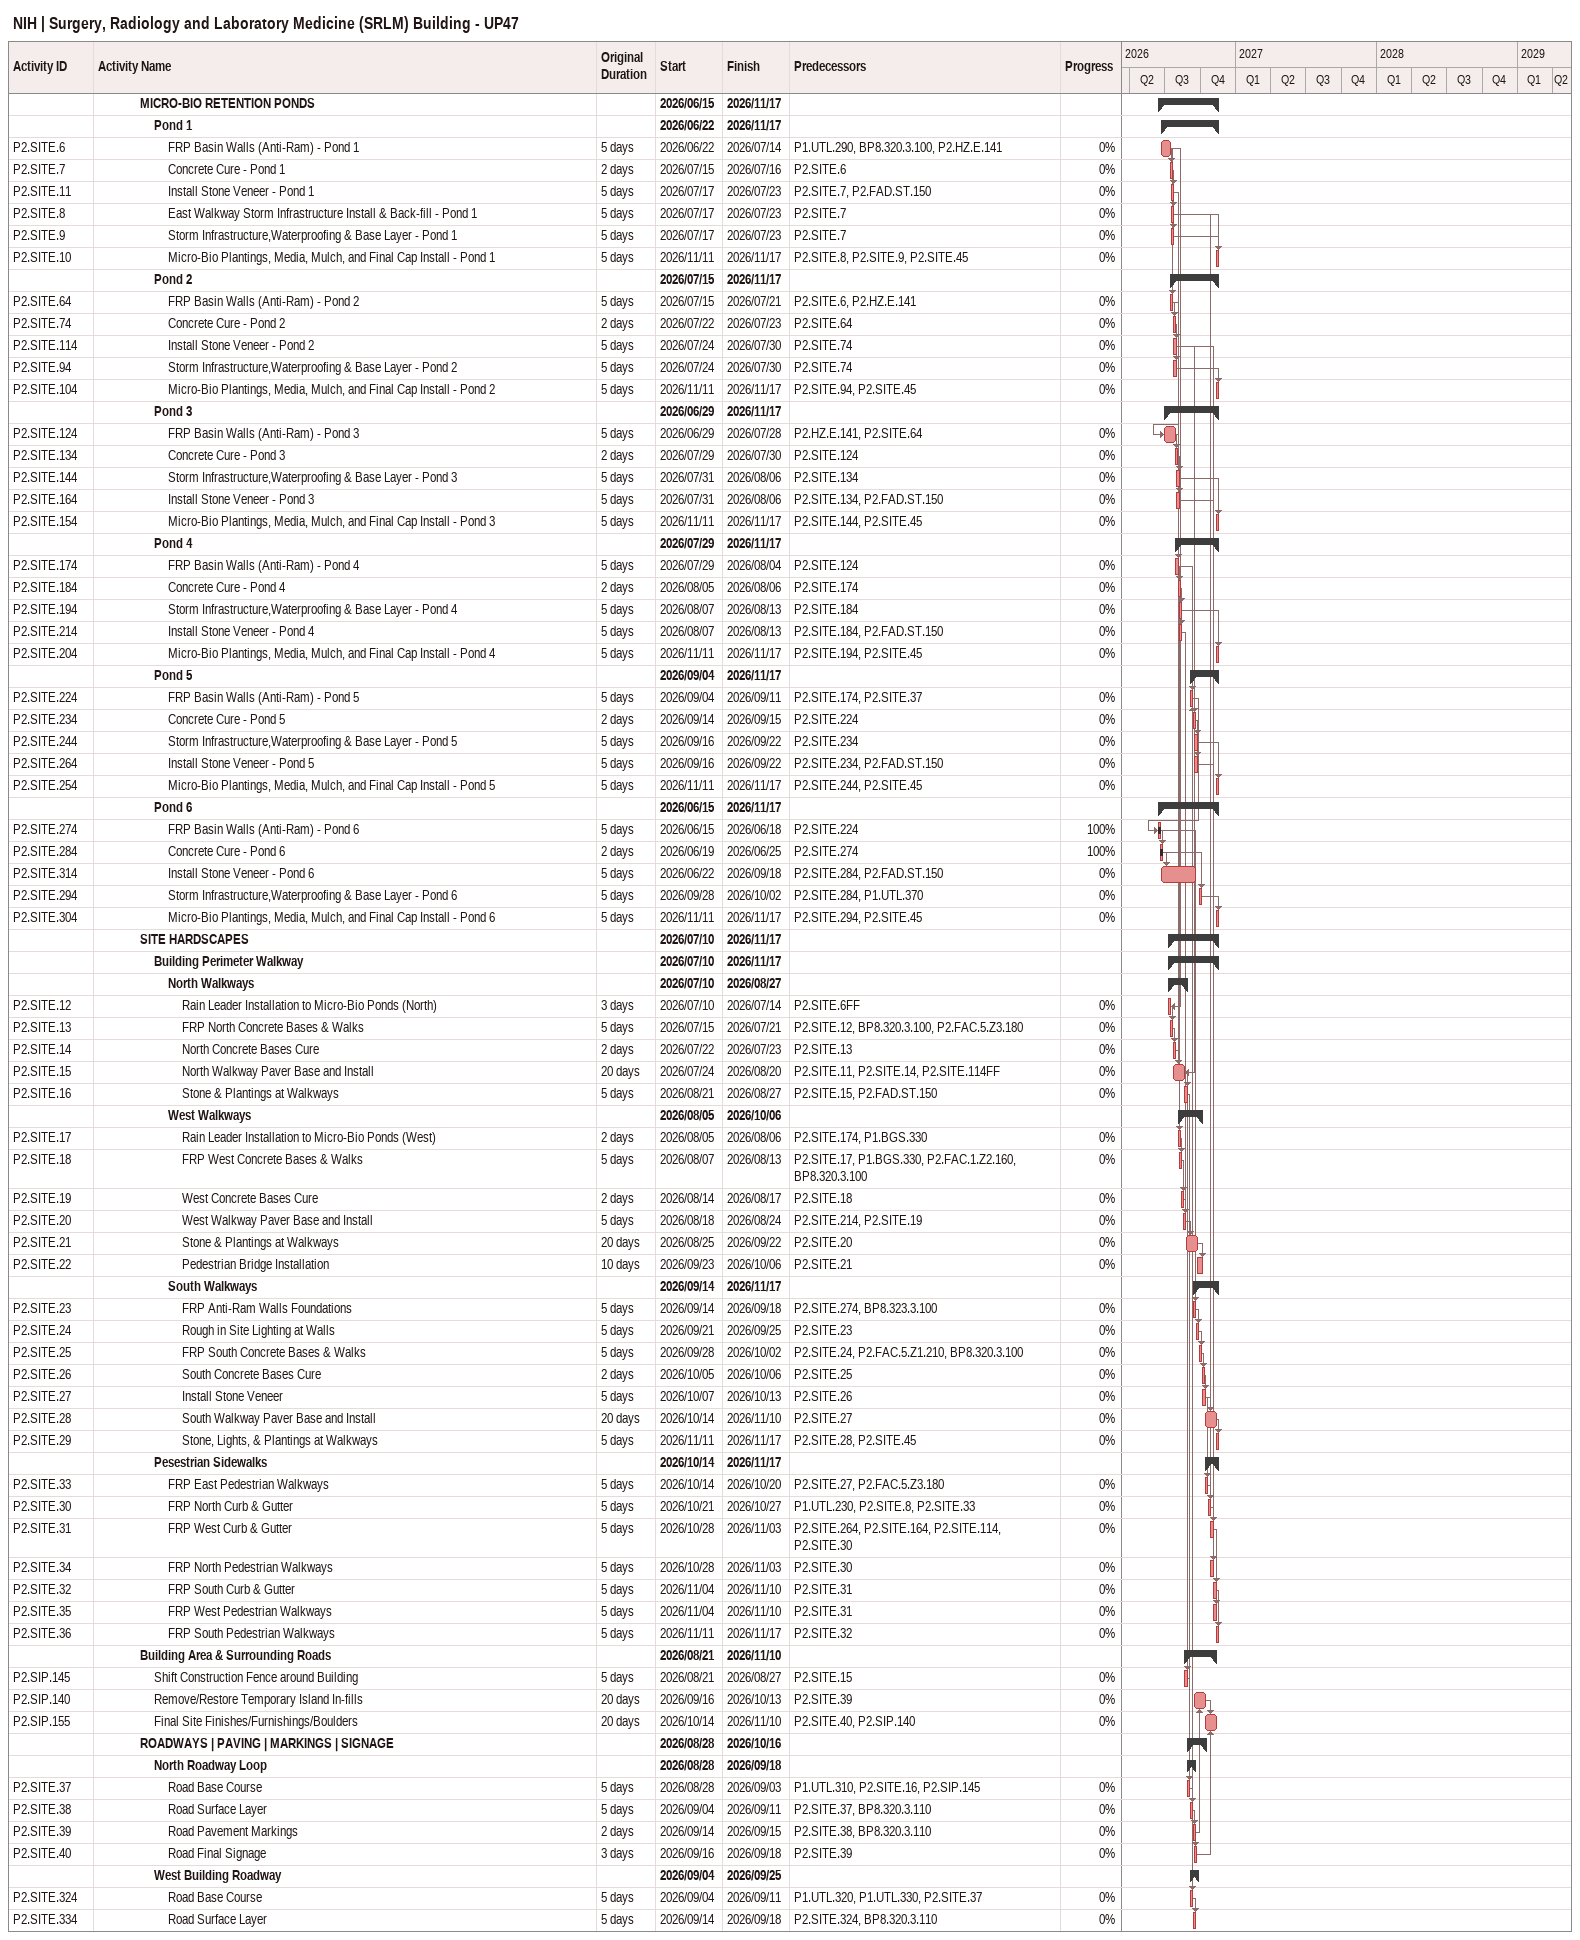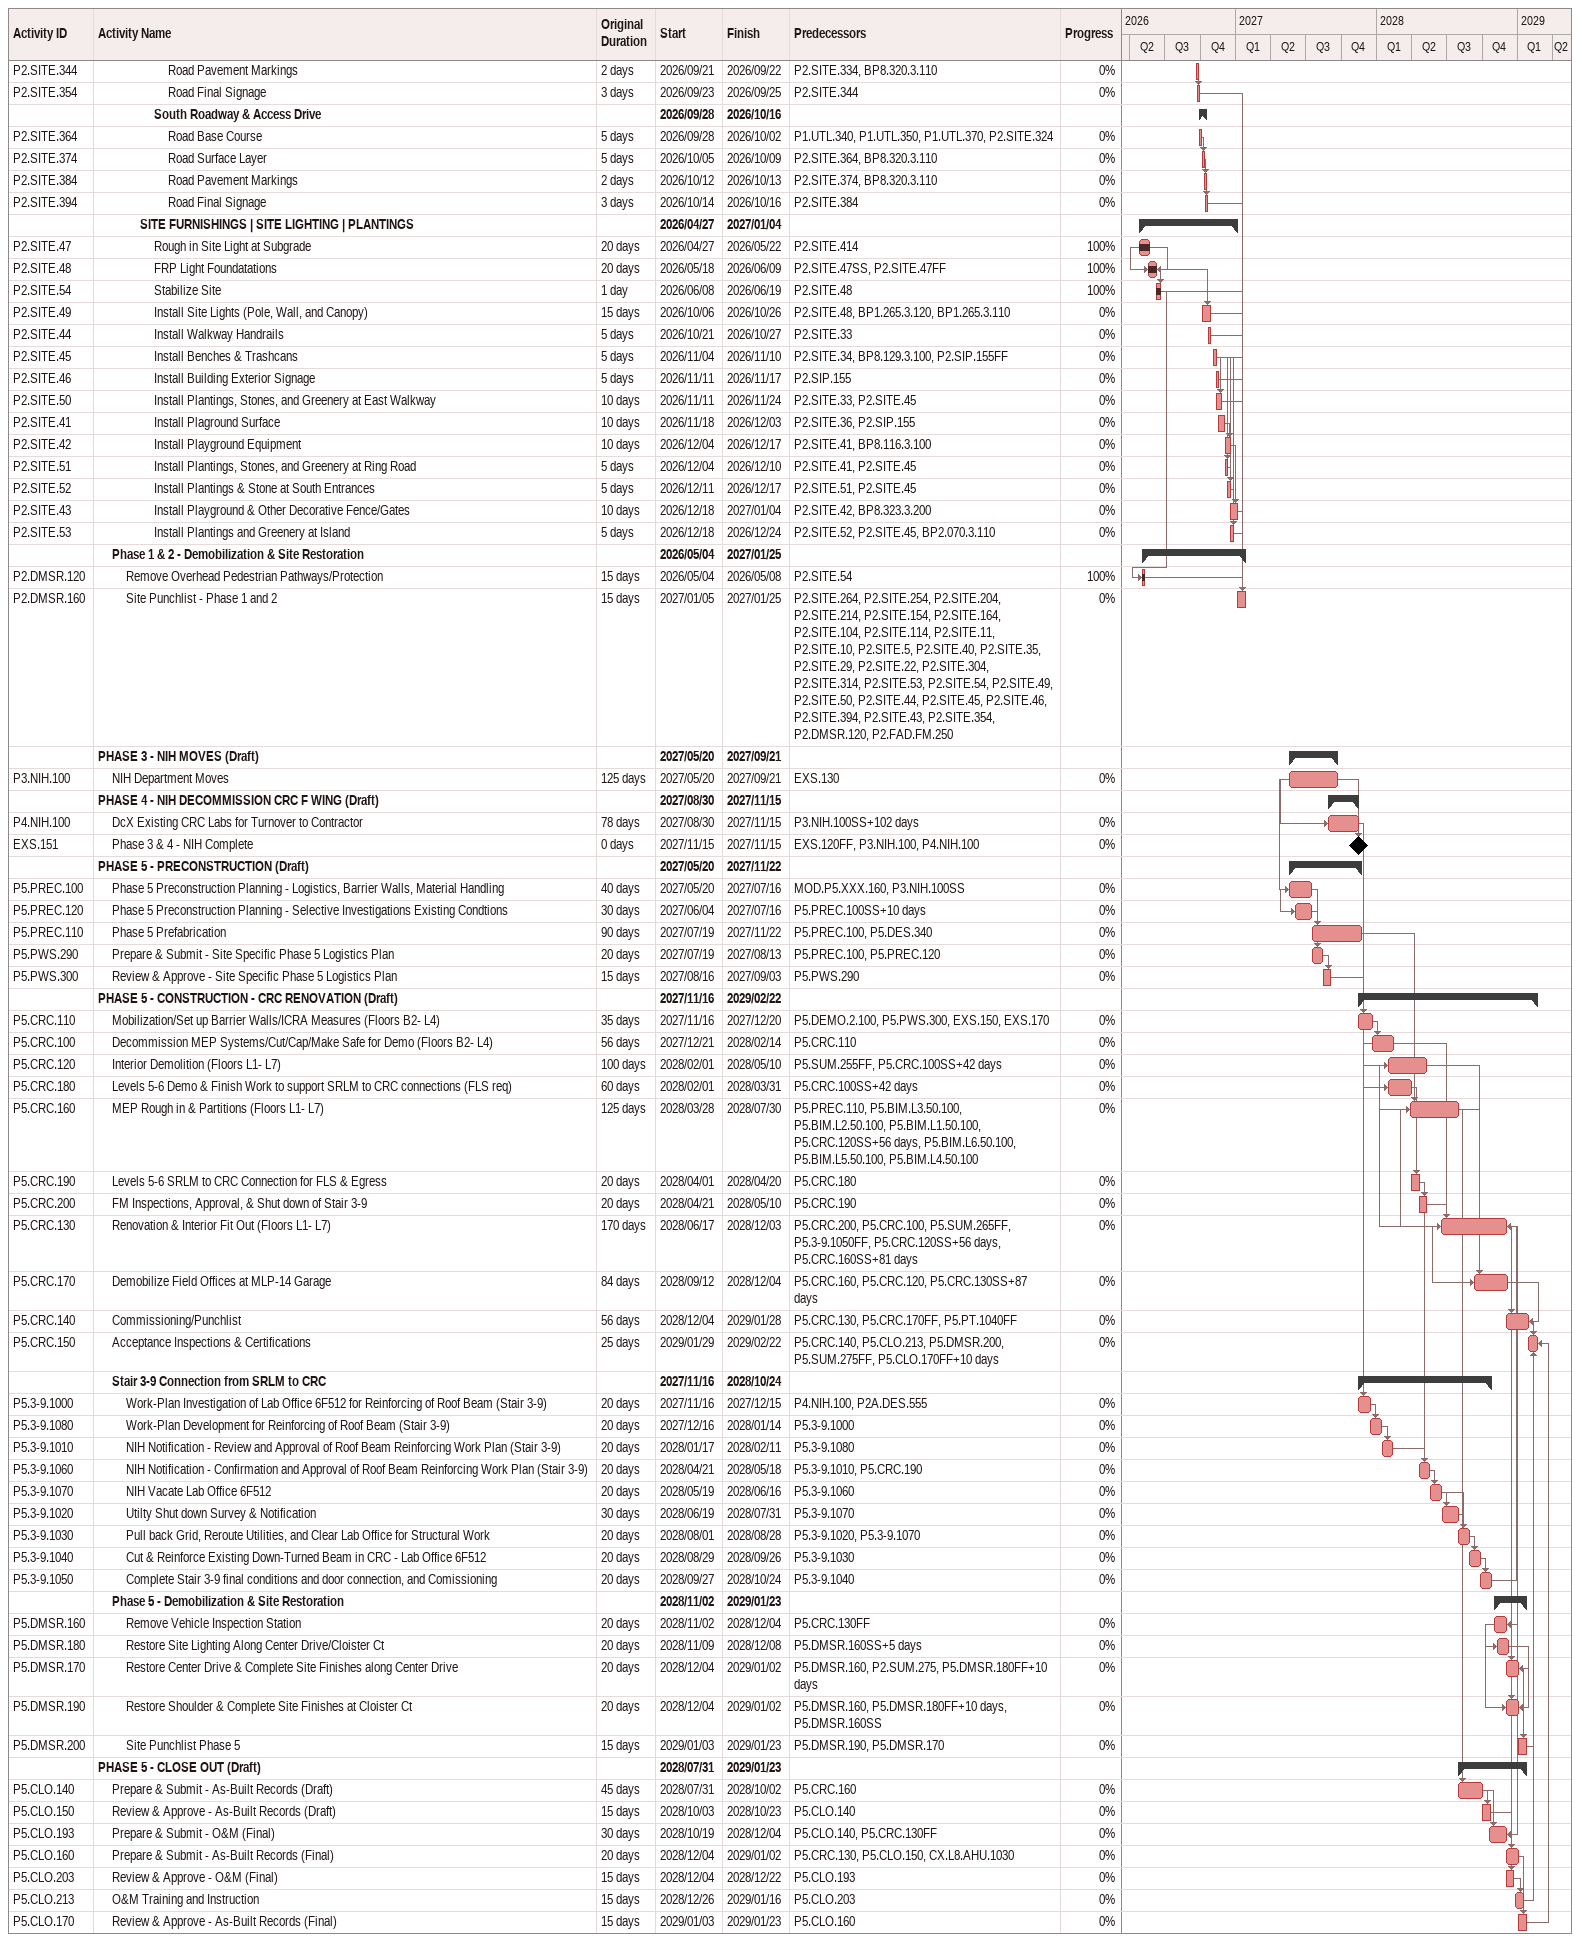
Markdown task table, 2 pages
NIH | Surgery, Radiology and Laboratory Medicine (SRLM) Building - UP47

| ID | Level | Task | Original duration | Start | Finish | Predecessors | % complete |
|---|---|---|---|---|---|---|---|
|  | 4 | **MICRO-BIO RETENTION PONDS** |  | 2026-06-15 | 2026-11-17 |  |  |
|  | 5 | **Pond 1** |  | 2026-06-22 | 2026-11-17 |  |  |
| P2.SITE.6 | 6 | FRP Basin Walls (Anti-Ram) - Pond 1 | 5d | 2026-06-22 | 2026-07-14 | P1.UTL.290, BP8.320.3.100, P2.HZ.E.141 | 0 |
| P2.SITE.7 | 6 | Concrete Cure - Pond 1 | 2d | 2026-07-15 | 2026-07-16 | P2.SITE.6 | 0 |
| P2.SITE.11 | 6 | Install Stone Veneer - Pond 1 | 5d | 2026-07-17 | 2026-07-23 | P2.SITE.7, P2.FAD.ST.150 | 0 |
| P2.SITE.8 | 6 | East Walkway Storm Infrastructure Install & Back-fill - Pond 1 | 5d | 2026-07-17 | 2026-07-23 | P2.SITE.7 | 0 |
| P2.SITE.9 | 6 | Storm Infrastructure,Waterproofing & Base Layer - Pond 1 | 5d | 2026-07-17 | 2026-07-23 | P2.SITE.7 | 0 |
| P2.SITE.10 | 6 | Micro-Bio Plantings, Media, Mulch, and Final Cap Install - Pond 1 | 5d | 2026-11-11 | 2026-11-17 | P2.SITE.8, P2.SITE.9, P2.SITE.45 | 0 |
|  | 5 | **Pond 2** |  | 2026-07-15 | 2026-11-17 |  |  |
| P2.SITE.64 | 6 | FRP Basin Walls (Anti-Ram) - Pond 2 | 5d | 2026-07-15 | 2026-07-21 | P2.SITE.6, P2.HZ.E.141 | 0 |
| P2.SITE.74 | 6 | Concrete Cure - Pond 2 | 2d | 2026-07-22 | 2026-07-23 | P2.SITE.64 | 0 |
| P2.SITE.114 | 6 | Install Stone Veneer - Pond 2 | 5d | 2026-07-24 | 2026-07-30 | P2.SITE.74 | 0 |
| P2.SITE.94 | 6 | Storm Infrastructure,Waterproofing & Base Layer - Pond 2 | 5d | 2026-07-24 | 2026-07-30 | P2.SITE.74 | 0 |
| P2.SITE.104 | 6 | Micro-Bio Plantings, Media, Mulch, and Final Cap Install - Pond 2 | 5d | 2026-11-11 | 2026-11-17 | P2.SITE.94, P2.SITE.45 | 0 |
|  | 5 | **Pond 3** |  | 2026-06-29 | 2026-11-17 |  |  |
| P2.SITE.124 | 6 | FRP Basin Walls (Anti-Ram) - Pond 3 | 5d | 2026-06-29 | 2026-07-28 | P2.HZ.E.141, P2.SITE.64 | 0 |
| P2.SITE.134 | 6 | Concrete Cure - Pond 3 | 2d | 2026-07-29 | 2026-07-30 | P2.SITE.124 | 0 |
| P2.SITE.144 | 6 | Storm Infrastructure,Waterproofing & Base Layer - Pond 3 | 5d | 2026-07-31 | 2026-08-06 | P2.SITE.134 | 0 |
| P2.SITE.164 | 6 | Install Stone Veneer - Pond 3 | 5d | 2026-07-31 | 2026-08-06 | P2.SITE.134, P2.FAD.ST.150 | 0 |
| P2.SITE.154 | 6 | Micro-Bio Plantings, Media, Mulch, and Final Cap Install - Pond 3 | 5d | 2026-11-11 | 2026-11-17 | P2.SITE.144, P2.SITE.45 | 0 |
|  | 5 | **Pond 4** |  | 2026-07-29 | 2026-11-17 |  |  |
| P2.SITE.174 | 6 | FRP Basin Walls (Anti-Ram) - Pond 4 | 5d | 2026-07-29 | 2026-08-04 | P2.SITE.124 | 0 |
| P2.SITE.184 | 6 | Concrete Cure - Pond 4 | 2d | 2026-08-05 | 2026-08-06 | P2.SITE.174 | 0 |
| P2.SITE.194 | 6 | Storm Infrastructure,Waterproofing & Base Layer - Pond 4 | 5d | 2026-08-07 | 2026-08-13 | P2.SITE.184 | 0 |
| P2.SITE.214 | 6 | Install Stone Veneer - Pond 4 | 5d | 2026-08-07 | 2026-08-13 | P2.SITE.184, P2.FAD.ST.150 | 0 |
| P2.SITE.204 | 6 | Micro-Bio Plantings, Media, Mulch, and Final Cap Install - Pond 4 | 5d | 2026-11-11 | 2026-11-17 | P2.SITE.194, P2.SITE.45 | 0 |
|  | 5 | **Pond 5** |  | 2026-09-04 | 2026-11-17 |  |  |
| P2.SITE.224 | 6 | FRP Basin Walls (Anti-Ram) - Pond 5 | 5d | 2026-09-04 | 2026-09-11 | P2.SITE.174, P2.SITE.37 | 0 |
| P2.SITE.234 | 6 | Concrete Cure - Pond 5 | 2d | 2026-09-14 | 2026-09-15 | P2.SITE.224 | 0 |
| P2.SITE.244 | 6 | Storm Infrastructure,Waterproofing & Base Layer - Pond 5 | 5d | 2026-09-16 | 2026-09-22 | P2.SITE.234 | 0 |
| P2.SITE.264 | 6 | Install Stone Veneer - Pond 5 | 5d | 2026-09-16 | 2026-09-22 | P2.SITE.234, P2.FAD.ST.150 | 0 |
| P2.SITE.254 | 6 | Micro-Bio Plantings, Media, Mulch, and Final Cap Install - Pond 5 | 5d | 2026-11-11 | 2026-11-17 | P2.SITE.244, P2.SITE.45 | 0 |
|  | 5 | **Pond 6** |  | 2026-06-15 | 2026-11-17 |  |  |
| P2.SITE.274 | 6 | FRP Basin Walls (Anti-Ram) - Pond 6 | 5d | 2026-06-15 | 2026-06-18 | P2.SITE.224 | 100 |
| P2.SITE.284 | 6 | Concrete Cure - Pond 6 | 2d | 2026-06-19 | 2026-06-25 | P2.SITE.274 | 100 |
| P2.SITE.314 | 6 | Install Stone Veneer - Pond 6 | 5d | 2026-06-22 | 2026-09-18 | P2.SITE.284, P2.FAD.ST.150 | 0 |
| P2.SITE.294 | 6 | Storm Infrastructure,Waterproofing & Base Layer - Pond 6 | 5d | 2026-09-28 | 2026-10-02 | P2.SITE.284, P1.UTL.370 | 0 |
| P2.SITE.304 | 6 | Micro-Bio Plantings, Media, Mulch, and Final Cap Install - Pond 6 | 5d | 2026-11-11 | 2026-11-17 | P2.SITE.294, P2.SITE.45 | 0 |
|  | 4 | **SITE HARDSCAPES** |  | 2026-07-10 | 2026-11-17 |  |  |
|  | 5 | **Building Perimeter Walkway** |  | 2026-07-10 | 2026-11-17 |  |  |
|  | 6 | **North Walkways** |  | 2026-07-10 | 2026-08-27 |  |  |
| P2.SITE.12 | 7 | Rain Leader Installation to Micro-Bio Ponds (North) | 3d | 2026-07-10 | 2026-07-14 | P2.SITE.6FF | 0 |
| P2.SITE.13 | 7 | FRP North Concrete Bases & Walks | 5d | 2026-07-15 | 2026-07-21 | P2.SITE.12, BP8.320.3.100, P2.FAC.5.Z3.180 | 0 |
| P2.SITE.14 | 7 | North Concrete Bases Cure | 2d | 2026-07-22 | 2026-07-23 | P2.SITE.13 | 0 |
| P2.SITE.15 | 7 | North Walkway Paver Base and Install | 20d | 2026-07-24 | 2026-08-20 | P2.SITE.11, P2.SITE.14, P2.SITE.114FF | 0 |
| P2.SITE.16 | 7 | Stone & Plantings at Walkways | 5d | 2026-08-21 | 2026-08-27 | P2.SITE.15, P2.FAD.ST.150 | 0 |
|  | 6 | **West Walkways** |  | 2026-08-05 | 2026-10-06 |  |  |
| P2.SITE.17 | 7 | Rain Leader Installation to Micro-Bio Ponds (West) | 2d | 2026-08-05 | 2026-08-06 | P2.SITE.174, P1.BGS.330 | 0 |
| P2.SITE.18 | 7 | FRP West Concrete Bases & Walks | 5d | 2026-08-07 | 2026-08-13 | P2.SITE.17, P1.BGS.330, P2.FAC.1.Z2.160, BP8.320.3.100 | 0 |
| P2.SITE.19 | 7 | West Concrete Bases Cure | 2d | 2026-08-14 | 2026-08-17 | P2.SITE.18 | 0 |
| P2.SITE.20 | 7 | West Walkway Paver Base and Install | 5d | 2026-08-18 | 2026-08-24 | P2.SITE.214, P2.SITE.19 | 0 |
| P2.SITE.21 | 7 | Stone & Plantings at Walkways | 20d | 2026-08-25 | 2026-09-22 | P2.SITE.20 | 0 |
| P2.SITE.22 | 7 | Pedestrian Bridge Installation | 10d | 2026-09-23 | 2026-10-06 | P2.SITE.21 | 0 |
|  | 6 | **South Walkways** |  | 2026-09-14 | 2026-11-17 |  |  |
| P2.SITE.23 | 7 | FRP Anti-Ram Walls Foundations | 5d | 2026-09-14 | 2026-09-18 | P2.SITE.274, BP8.323.3.100 | 0 |
| P2.SITE.24 | 7 | Rough in Site Lighting at Walls | 5d | 2026-09-21 | 2026-09-25 | P2.SITE.23 | 0 |
| P2.SITE.25 | 7 | FRP South Concrete Bases & Walks | 5d | 2026-09-28 | 2026-10-02 | P2.SITE.24, P2.FAC.5.Z1.210, BP8.320.3.100 | 0 |
| P2.SITE.26 | 7 | South Concrete Bases Cure | 2d | 2026-10-05 | 2026-10-06 | P2.SITE.25 | 0 |
| P2.SITE.27 | 7 | Install Stone Veneer | 5d | 2026-10-07 | 2026-10-13 | P2.SITE.26 | 0 |
| P2.SITE.28 | 7 | South Walkway Paver Base and Install | 20d | 2026-10-14 | 2026-11-10 | P2.SITE.27 | 0 |
| P2.SITE.29 | 7 | Stone, Lights, & Plantings at Walkways | 5d | 2026-11-11 | 2026-11-17 | P2.SITE.28, P2.SITE.45 | 0 |
|  | 5 | **Pesestrian Sidewalks** |  | 2026-10-14 | 2026-11-17 |  |  |
| P2.SITE.33 | 6 | FRP East Pedestrian Walkways | 5d | 2026-10-14 | 2026-10-20 | P2.SITE.27, P2.FAC.5.Z3.180 | 0 |
| P2.SITE.30 | 6 | FRP North Curb & Gutter | 5d | 2026-10-21 | 2026-10-27 | P1.UTL.230, P2.SITE.8, P2.SITE.33 | 0 |
| P2.SITE.31 | 6 | FRP West Curb & Gutter | 5d | 2026-10-28 | 2026-11-03 | P2.SITE.264, P2.SITE.164, P2.SITE.114, P2.SITE.30 | 0 |
| P2.SITE.34 | 6 | FRP North Pedestrian Walkways | 5d | 2026-10-28 | 2026-11-03 | P2.SITE.30 | 0 |
| P2.SITE.32 | 6 | FRP South Curb & Gutter | 5d | 2026-11-04 | 2026-11-10 | P2.SITE.31 | 0 |
| P2.SITE.35 | 6 | FRP West Pedestrian Walkways | 5d | 2026-11-04 | 2026-11-10 | P2.SITE.31 | 0 |
| P2.SITE.36 | 6 | FRP South Pedestrian Walkways | 5d | 2026-11-11 | 2026-11-17 | P2.SITE.32 | 0 |
|  | 4 | **Building Area & Surrounding Roads** |  | 2026-08-21 | 2026-11-10 |  |  |
| P2.SIP.145 | 5 | Shift Construction Fence around Building | 5d | 2026-08-21 | 2026-08-27 | P2.SITE.15 | 0 |
| P2.SIP.140 | 5 | Remove/Restore Temporary Island In-fills | 20d | 2026-09-16 | 2026-10-13 | P2.SITE.39 | 0 |
| P2.SIP.155 | 5 | Final Site Finishes/Furnishings/Boulders | 20d | 2026-10-14 | 2026-11-10 | P2.SITE.40, P2.SIP.140 | 0 |
|  | 4 | **ROADWAYS \| PAVING \| MARKINGS \| SIGNAGE** |  | 2026-08-28 | 2026-10-16 |  |  |
|  | 5 | **North Roadway Loop** |  | 2026-08-28 | 2026-09-18 |  |  |
| P2.SITE.37 | 6 | Road Base Course | 5d | 2026-08-28 | 2026-09-03 | P1.UTL.310, P2.SITE.16, P2.SIP.145 | 0 |
| P2.SITE.38 | 6 | Road Surface Layer | 5d | 2026-09-04 | 2026-09-11 | P2.SITE.37, BP8.320.3.110 | 0 |
| P2.SITE.39 | 6 | Road Pavement Markings | 2d | 2026-09-14 | 2026-09-15 | P2.SITE.38, BP8.320.3.110 | 0 |
| P2.SITE.40 | 6 | Road Final Signage | 3d | 2026-09-16 | 2026-09-18 | P2.SITE.39 | 0 |
|  | 5 | **West Building Roadway** |  | 2026-09-04 | 2026-09-25 |  |  |
| P2.SITE.324 | 6 | Road Base Course | 5d | 2026-09-04 | 2026-09-11 | P1.UTL.320, P1.UTL.330, P2.SITE.37 | 0 |
| P2.SITE.334 | 6 | Road Surface Layer | 5d | 2026-09-14 | 2026-09-18 | P2.SITE.324, BP8.320.3.110 | 0 |
| P2.SITE.344 | 6 | Road Pavement Markings | 2d | 2026-09-21 | 2026-09-22 | P2.SITE.334, BP8.320.3.110 | 0 |
| P2.SITE.354 | 6 | Road Final Signage | 3d | 2026-09-23 | 2026-09-25 | P2.SITE.344 | 0 |
|  | 5 | **South Roadway & Access Drive** |  | 2026-09-28 | 2026-10-16 |  |  |
| P2.SITE.364 | 6 | Road Base Course | 5d | 2026-09-28 | 2026-10-02 | P1.UTL.340, P1.UTL.350, P1.UTL.370, P2.SITE.324 | 0 |
| P2.SITE.374 | 6 | Road Surface Layer | 5d | 2026-10-05 | 2026-10-09 | P2.SITE.364, BP8.320.3.110 | 0 |
| P2.SITE.384 | 6 | Road Pavement Markings | 2d | 2026-10-12 | 2026-10-13 | P2.SITE.374, BP8.320.3.110 | 0 |
| P2.SITE.394 | 6 | Road Final Signage | 3d | 2026-10-14 | 2026-10-16 | P2.SITE.384 | 0 |
|  | 4 | **SITE FURNISHINGS \| SITE LIGHTING \| PLANTINGS** |  | 2026-04-27 | 2027-01-04 |  |  |
| P2.SITE.47 | 5 | Rough in Site Light at Subgrade | 20d | 2026-04-27 | 2026-05-22 | P2.SITE.414 | 100 |
| P2.SITE.48 | 5 | FRP Light Foundatations | 20d | 2026-05-18 | 2026-06-09 | P2.SITE.47SS, P2.SITE.47FF | 100 |
| P2.SITE.54 | 5 | Stabilize Site | 1d | 2026-06-08 | 2026-06-19 | P2.SITE.48 | 100 |
| P2.SITE.49 | 5 | Install Site Lights (Pole, Wall, and Canopy) | 15d | 2026-10-06 | 2026-10-26 | P2.SITE.48, BP1.265.3.120, BP1.265.3.110 | 0 |
| P2.SITE.44 | 5 | Install Walkway Handrails | 5d | 2026-10-21 | 2026-10-27 | P2.SITE.33 | 0 |
| P2.SITE.45 | 5 | Install Benches & Trashcans | 5d | 2026-11-04 | 2026-11-10 | P2.SITE.34, BP8.129.3.100, P2.SIP.155FF | 0 |
| P2.SITE.46 | 5 | Install Building Exterior Signage | 5d | 2026-11-11 | 2026-11-17 | P2.SIP.155 | 0 |
| P2.SITE.50 | 5 | Install Plantings, Stones, and Greenery at East Walkway | 10d | 2026-11-11 | 2026-11-24 | P2.SITE.33, P2.SITE.45 | 0 |
| P2.SITE.41 | 5 | Install Plaground Surface | 10d | 2026-11-18 | 2026-12-03 | P2.SITE.36, P2.SIP.155 | 0 |
| P2.SITE.42 | 5 | Install Playground Equipment | 10d | 2026-12-04 | 2026-12-17 | P2.SITE.41, BP8.116.3.100 | 0 |
| P2.SITE.51 | 5 | Install Plantings, Stones, and Greenery at Ring Road | 5d | 2026-12-04 | 2026-12-10 | P2.SITE.41, P2.SITE.45 | 0 |
| P2.SITE.52 | 5 | Install Plantings & Stone at South Entrances | 5d | 2026-12-11 | 2026-12-17 | P2.SITE.51, P2.SITE.45 | 0 |
| P2.SITE.43 | 5 | Install Playground & Other Decorative Fence/Gates | 10d | 2026-12-18 | 2027-01-04 | P2.SITE.42, BP8.323.3.200 | 0 |
| P2.SITE.53 | 5 | Install Plantings and Greenery at Island | 5d | 2026-12-18 | 2026-12-24 | P2.SITE.52, P2.SITE.45, BP2.070.3.110 | 0 |
|  | 2 | **Phase 1 & 2 - Demobilization & Site Restoration** |  | 2026-05-04 | 2027-01-25 |  |  |
| P2.DMSR.120 | 3 | Remove Overhead Pedestrian Pathways/Protection | 15d | 2026-05-04 | 2026-05-08 | P2.SITE.54 | 100 |
| P2.DMSR.160 | 3 | Site Punchlist - Phase 1 and 2 | 15d | 2027-01-05 | 2027-01-25 | P2.SITE.264, P2.SITE.254, P2.SITE.204, P2.SITE.214, P2.SITE.154, P2.SITE.164, P2.SITE.104, P2.SITE.114, P2.SITE.11, P2.SITE.10, P2.SITE.5, P2.SITE.40, P2.SITE.35, P2.SITE.29, P2.SITE.22, P2.SITE.304, P2.SITE.314, P2.SITE.53, P2.SITE.54, P2.SITE.49, P2.SITE.50, P2.SITE.44, P2.SITE.45, P2.SITE.46, P2.SITE.394, P2.SITE.43, P2.SITE.354, P2.DMSR.120, P2.FAD.FM.250 | 0 |
|  | 1 | **PHASE 3 - NIH MOVES (Draft)** |  | 2027-05-20 | 2027-09-21 |  |  |
| P3.NIH.100 | 2 | NIH Department Moves | 125d | 2027-05-20 | 2027-09-21 | EXS.130 | 0 |
|  | 1 | **PHASE 4 - NIH DECOMMISSION CRC F WING (Draft)** |  | 2027-08-30 | 2027-11-15 |  |  |
| P4.NIH.100 | 2 | DcX Existing CRC Labs for Turnover to Contractor | 78d | 2027-08-30 | 2027-11-15 | P3.NIH.100SS+102d | 0 |
| EXS.151 | 2 | Phase 3 & 4 - NIH Complete | 0d | 2027-11-15 | 2027-11-15 | EXS.120FF, P3.NIH.100, P4.NIH.100 | 0 |
|  | 1 | **PHASE 5 - PRECONSTRUCTION (Draft)** |  | 2027-05-20 | 2027-11-22 |  |  |
| P5.PREC.100 | 2 | Phase 5 Preconstruction Planning - Logistics, Barrier Walls, Material Handling | 40d | 2027-05-20 | 2027-07-16 | MOD.P5.XXX.160, P3.NIH.100SS | 0 |
| P5.PREC.120 | 2 | Phase 5 Preconstruction Planning - Selective Investigations Existing Condtions | 30d | 2027-06-04 | 2027-07-16 | P5.PREC.100SS+10d | 0 |
| P5.PREC.110 | 2 | Phase 5 Prefabrication | 90d | 2027-07-19 | 2027-11-22 | P5.PREC.100, P5.DES.340 | 0 |
| P5.PWS.290 | 2 | Prepare & Submit - Site Specific Phase 5 Logistics Plan | 20d | 2027-07-19 | 2027-08-13 | P5.PREC.100, P5.PREC.120 | 0 |
| P5.PWS.300 | 2 | Review & Approve - Site Specific Phase 5 Logistics Plan | 15d | 2027-08-16 | 2027-09-03 | P5.PWS.290 | 0 |
|  | 1 | **PHASE 5 - CONSTRUCTION - CRC RENOVATION (Draft)** |  | 2027-11-16 | 2029-02-22 |  |  |
| P5.CRC.110 | 2 | Mobilization/Set up Barrier Walls/ICRA Measures (Floors B2- L4) | 35d | 2027-11-16 | 2027-12-20 | P5.DEMO.2.100, P5.PWS.300, EXS.150, EXS.170 | 0 |
| P5.CRC.100 | 2 | Decommission MEP Systems/Cut/Cap/Make Safe for Demo (Floors B2- L4) | 56d | 2027-12-21 | 2028-02-14 | P5.CRC.110 | 0 |
| P5.CRC.120 | 2 | Interior Demolition (Floors L1- L7) | 100d | 2028-02-01 | 2028-05-10 | P5.SUM.255FF, P5.CRC.100SS+42d | 0 |
| P5.CRC.180 | 2 | Levels 5-6 Demo & Finish Work to support SRLM to CRC connections (FLS req) | 60d | 2028-02-01 | 2028-03-31 | P5.CRC.100SS+42d | 0 |
| P5.CRC.160 | 2 | MEP Rough in & Partitions (Floors L1- L7) | 125d | 2028-03-28 | 2028-07-30 | P5.PREC.110, P5.BIM.L3.50.100, P5.BIM.L2.50.100, P5.BIM.L1.50.100, P5.CRC.120SS+56d, P5.BIM.L6.50.100, P5.BIM.L5.50.100, P5.BIM.L4.50.100 | 0 |
| P5.CRC.190 | 2 | Levels 5-6 SRLM to CRC Connection for FLS & Egress | 20d | 2028-04-01 | 2028-04-20 | P5.CRC.180 | 0 |
| P5.CRC.200 | 2 | FM Inspections, Approval, & Shut down of Stair 3-9 | 20d | 2028-04-21 | 2028-05-10 | P5.CRC.190 | 0 |
| P5.CRC.130 | 2 | Renovation & Interior Fit Out (Floors L1- L7) | 170d | 2028-06-17 | 2028-12-03 | P5.CRC.200, P5.CRC.100, P5.SUM.265FF, P5.3-9.1050FF, P5.CRC.120SS+56d, P5.CRC.160SS+81d | 0 |
| P5.CRC.170 | 2 | Demobilize Field Offices at MLP-14 Garage | 84d | 2028-09-12 | 2028-12-04 | P5.CRC.160, P5.CRC.120, P5.CRC.130SS+87d | 0 |
| P5.CRC.140 | 2 | Commissioning/Punchlist | 56d | 2028-12-04 | 2029-01-28 | P5.CRC.130, P5.CRC.170FF, P5.PT.1040FF | 0 |
| P5.CRC.150 | 2 | Acceptance Inspections & Certifications | 25d | 2029-01-29 | 2029-02-22 | P5.CRC.140, P5.CLO.213, P5.DMSR.200, P5.SUM.275FF, P5.CLO.170FF+10d | 0 |
|  | 2 | **Stair 3-9 Connection from SRLM to CRC** |  | 2027-11-16 | 2028-10-24 |  |  |
| P5.3-9.1000 | 3 | Work-Plan Investigation of Lab Office 6F512 for Reinforcing of Roof Beam (Stair 3-9) | 20d | 2027-11-16 | 2027-12-15 | P4.NIH.100, P2A.DES.555 | 0 |
| P5.3-9.1080 | 3 | Work-Plan Development for Reinforcing of Roof Beam (Stair 3-9) | 20d | 2027-12-16 | 2028-01-14 | P5.3-9.1000 | 0 |
| P5.3-9.1010 | 3 | NIH Notification - Review and Approval of Roof Beam Reinforcing Work Plan (Stair 3-9) | 20d | 2028-01-17 | 2028-02-11 | P5.3-9.1080 | 0 |
| P5.3-9.1060 | 3 | NIH Notification - Confirmation and Approval of Roof Beam Reinforcing Work Plan (Stair 3-9) | 20d | 2028-04-21 | 2028-05-18 | P5.3-9.1010, P5.CRC.190 | 0 |
| P5.3-9.1070 | 3 | NIH Vacate Lab Office 6F512 | 20d | 2028-05-19 | 2028-06-16 | P5.3-9.1060 | 0 |
| P5.3-9.1020 | 3 | Utilty Shut down Survey & Notification | 30d | 2028-06-19 | 2028-07-31 | P5.3-9.1070 | 0 |
| P5.3-9.1030 | 3 | Pull back Grid, Reroute Utilities, and Clear Lab Office for Structural Work | 20d | 2028-08-01 | 2028-08-28 | P5.3-9.1020, P5.3-9.1070 | 0 |
| P5.3-9.1040 | 3 | Cut & Reinforce Existing Down-Turned Beam in CRC - Lab Office 6F512 | 20d | 2028-08-29 | 2028-09-26 | P5.3-9.1030 | 0 |
| P5.3-9.1050 | 3 | Complete Stair 3-9 final conditions and door connection, and Comissioning | 20d | 2028-09-27 | 2028-10-24 | P5.3-9.1040 | 0 |
|  | 2 | **Phase 5 - Demobilization & Site Restoration** |  | 2028-11-02 | 2029-01-23 |  |  |
| P5.DMSR.160 | 3 | Remove Vehicle Inspection Station | 20d | 2028-11-02 | 2028-12-04 | P5.CRC.130FF | 0 |
| P5.DMSR.180 | 3 | Restore Site Lighting Along Center Drive/Cloister Ct | 20d | 2028-11-09 | 2028-12-08 | P5.DMSR.160SS+5d | 0 |
| P5.DMSR.170 | 3 | Restore Center Drive & Complete Site Finishes along Center Drive | 20d | 2028-12-04 | 2029-01-02 | P5.DMSR.160, P2.SUM.275, P5.DMSR.180FF+10d | 0 |
| P5.DMSR.190 | 3 | Restore Shoulder & Complete Site Finishes at Cloister Ct | 20d | 2028-12-04 | 2029-01-02 | P5.DMSR.160, P5.DMSR.180FF+10d, P5.DMSR.160SS | 0 |
| P5.DMSR.200 | 3 | Site Punchlist Phase 5 | 15d | 2029-01-03 | 2029-01-23 | P5.DMSR.190, P5.DMSR.170 | 0 |
|  | 1 | **PHASE 5 - CLOSE OUT (Draft)** |  | 2028-07-31 | 2029-01-23 |  |  |
| P5.CLO.140 | 2 | Prepare & Submit - As-Built Records (Draft) | 45d | 2028-07-31 | 2028-10-02 | P5.CRC.160 | 0 |
| P5.CLO.150 | 2 | Review & Approve - As-Built Records (Draft) | 15d | 2028-10-03 | 2028-10-23 | P5.CLO.140 | 0 |
| P5.CLO.193 | 2 | Prepare & Submit - O&M (Final) | 30d | 2028-10-19 | 2028-12-04 | P5.CLO.140, P5.CRC.130FF | 0 |
| P5.CLO.160 | 2 | Prepare & Submit - As-Built Records (Final) | 20d | 2028-12-04 | 2029-01-02 | P5.CRC.130, P5.CLO.150, CX.L8.AHU.1030 | 0 |
| P5.CLO.203 | 2 | Review & Approve - O&M (Final) | 15d | 2028-12-04 | 2028-12-22 | P5.CLO.193 | 0 |
| P5.CLO.213 | 2 | O&M Training and Instruction | 15d | 2028-12-26 | 2029-01-16 | P5.CLO.203 | 0 |
| P5.CLO.170 | 2 | Review & Approve - As-Built Records (Final) | 15d | 2029-01-03 | 2029-01-23 | P5.CLO.160 | 0 |
